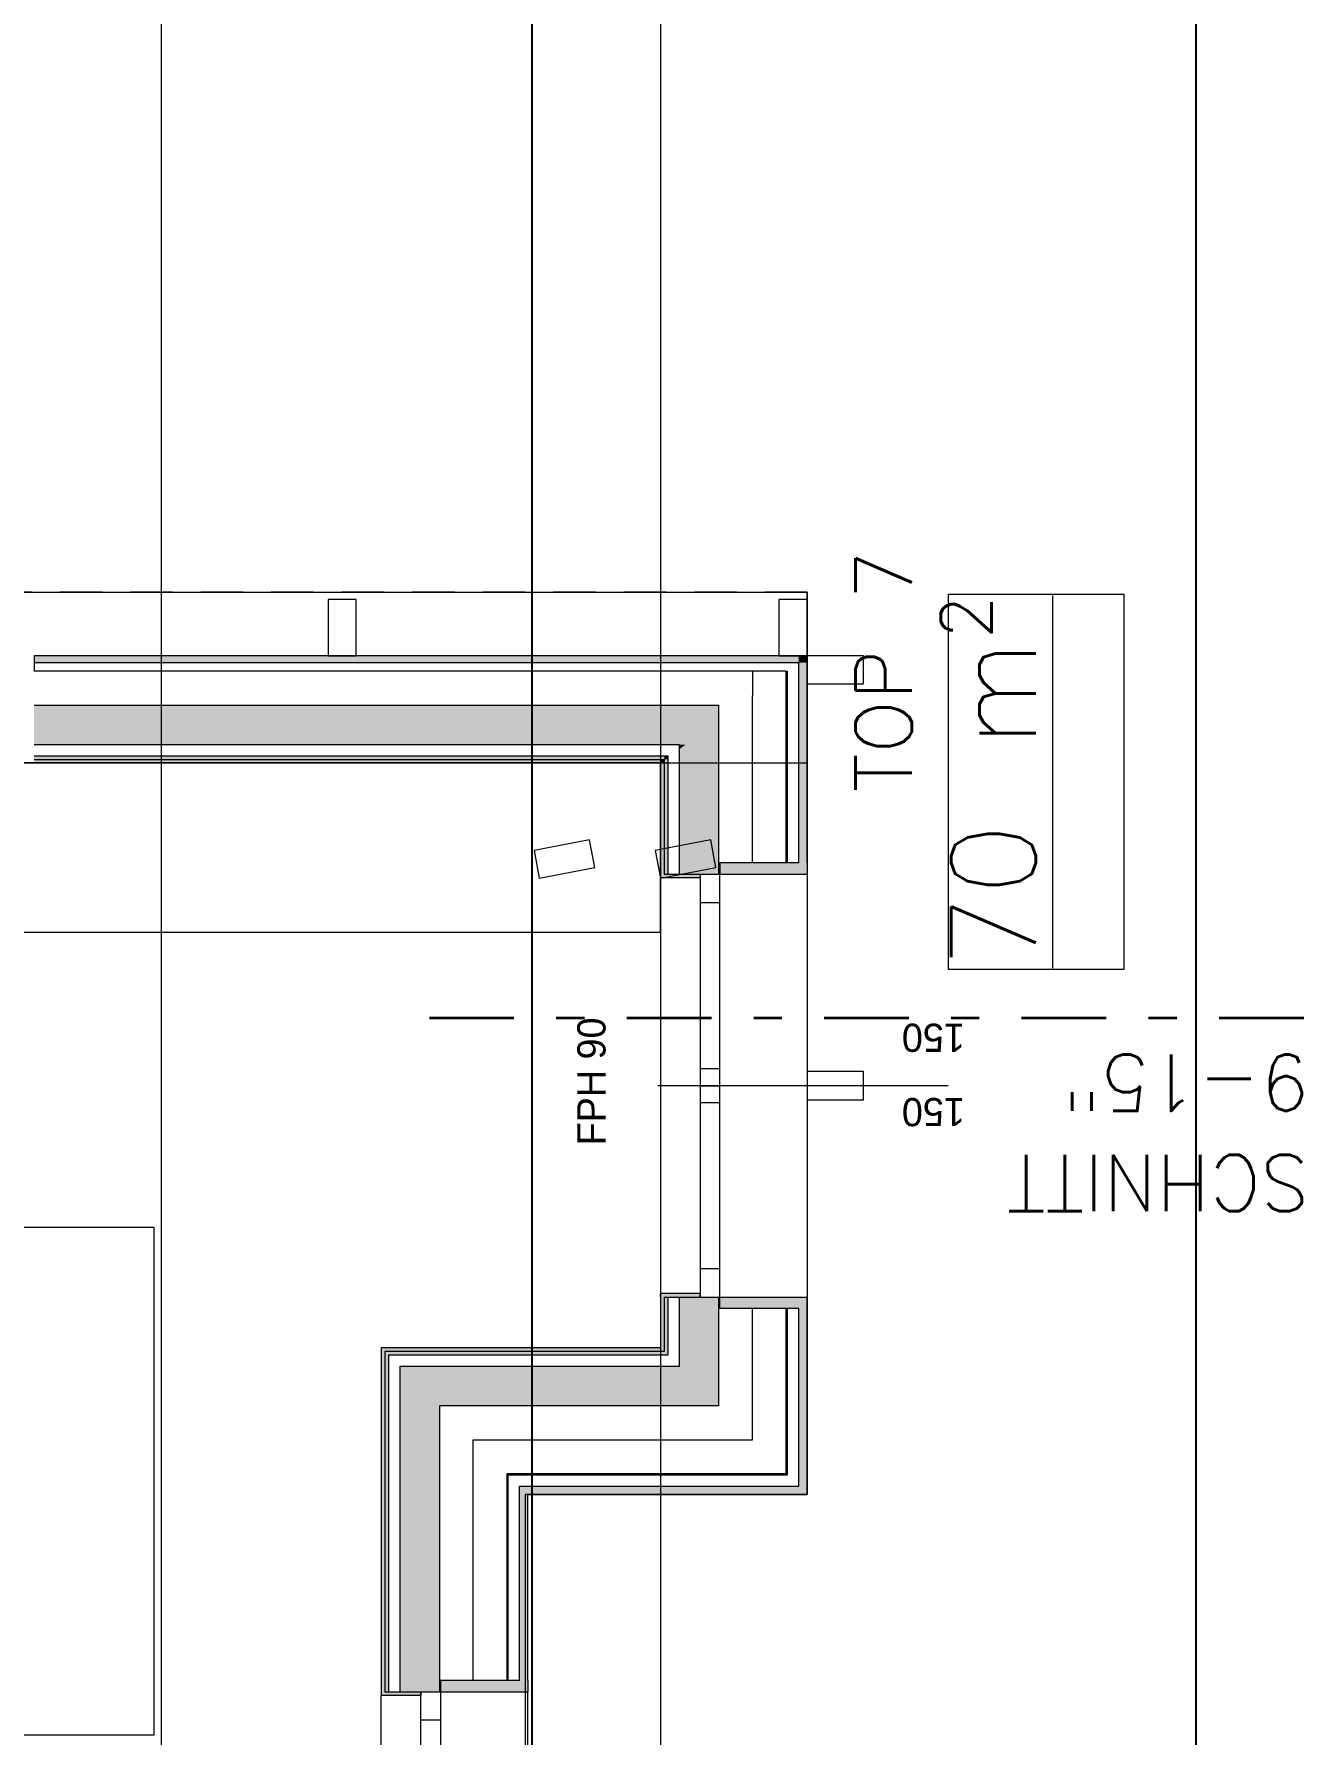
# Model space of a CAD drawing. Header units: metres. Extents: x -223175 to -223082, y -66 to 73.
# Drawn here: x -223155.85 to -223151.33, y 41.27 to 47.3 of the extents above; entities that cross this region are included whole.
import ezdxf
from ezdxf.enums import TextEntityAlignment as Align

# ---------------------------------------------------------------- set-up
doc = ezdxf.new("R2010")
doc.units = ezdxf.units.M
doc.header["$MEASUREMENT"] = 0
doc.set_wipeout_variables(frame=1)
for name, pattern in [('Schnittlinie', [0.6, 0.3, -0.15, 0, -0.15]), ('Strichlinie', [0.564444, 0.282222, -0.282222]), ('Strichlinie mittel', [0.3, 0.2, -0.1]), ('Untersicht', [0.2, 0.15, -0.05])]:
    doc.linetypes.add(name, pattern=pattern)
doc.layers.add('0_Stift_Nr__1', color=1, linetype='Continuous', lineweight=0)
for name, color, linetype in [('cs-aussenanlagen.cs', 7, 'Continuous'), ('cs-bestand wand.cs', 7, 'Continuous'), ('cs-einrichtung allg.cs', 7, 'Continuous'), ('cs-layout.cs', 7, 'Continuous'), ('cs-schraffur allg.cs', 7, 'Continuous'), ('cs-text.cs', 7, 'Continuous'), ('cs-top m2.cs', 7, 'Continuous'), ('cs-top nr.cs', 7, 'Continuous'), ('cs-wand ntr.cs', 7, 'Continuous'), ('cs-wand tr.cs', 7, 'Continuous')]:
    doc.layers.add(name, color=color, linetype=linetype)

# ---------------------------------------------------------------- blocks, each defined once
blk = doc.blocks.new('Morph_3', base_point=(-14400.3684, 223131.1158))
at = {"layer": 'cs-bestand wand.cs', "color": 250, "linetype": 'Continuous', "lineweight": 20}
for p, q in [((-14425.1365, 223167.5971), (-14425.1365, 223153.1071)), ((-14424.5313, 223167.5971), (-14424.5313, 223153.1071)), ((-14424.5313, 223153.1071), (-14425.1365, 223153.1071))]:
    blk.add_line(p, q, dxfattribs=at)
at = {"layer": 'cs-bestand wand.cs', "color": 253, "linetype": 'Untersicht', "lineweight": 20, "true_color": 0xaaaaaa, "flags": 128}
for points in [[(-14425.1365, 223167.5971), (-14425.1365, 223153.1071)], [(-14424.5313, 223153.1071), (-14424.5313, 223167.5971)], [(-14425.1365, 223153.1071), (-14424.5313, 223153.1071)]]:
    blk.add_lwpolyline(points, dxfattribs=at)
blk = doc.blocks.new('*X1148', base_point=(-14400.3684, 223131.1158))
at = {"layer": 'cs-wand tr.cs', "linetype": 'Continuous', "lineweight": 20, "true_color": 0x986500}
for points in [[(-14428.3684, 223154.1671), (-14428.3284, 223154.1671), (-14428.3284, 223154.1711), (-14428.3684, 223154.1711)], [(-14428.2884, 223154.1671), (-14428.2484, 223154.1671), (-14428.2484, 223154.1711), (-14428.2884, 223154.1711)], [(-14428.2084, 223154.1671), (-14428.1684, 223154.1671), (-14428.1684, 223154.1711), (-14428.2084, 223154.1711)], [(-14428.1284, 223154.1671), (-14428.0884, 223154.1671), (-14428.0884, 223154.1711), (-14428.1284, 223154.1711)], [(-14428.0484, 223154.1671), (-14428.0084, 223154.1671), (-14428.0084, 223154.1711), (-14428.0484, 223154.1711)], [(-14427.9684, 223154.1671), (-14427.9284, 223154.1671), (-14427.9284, 223154.1711), (-14427.9684, 223154.1711)], [(-14427.8884, 223154.1671), (-14427.8484, 223154.1671), (-14427.8484, 223154.1711), (-14427.8884, 223154.1711)], [(-14427.8084, 223154.1671), (-14427.7684, 223154.1671), (-14427.7684, 223154.1711), (-14427.8084, 223154.1711)], [(-14427.7284, 223154.1671), (-14427.6884, 223154.1671), (-14427.6884, 223154.1711), (-14427.7284, 223154.1711)]]:
    blk.add_hatch(color=44, dxfattribs=at).paths.add_polyline_path(points)
blk = doc.blocks.new('2-Flügelfenster 21_2')
at = {"layer": 'cs-wand tr.cs', "color": 7, "linetype": 'Continuous', "lineweight": 0}
for p, q in [((-0.75, 0.14), (-0.737, 0.14)), ((-0.737, 0.14), (0.737, 0.14)), ((-0.737, 0), (-0.737, 0.14)), ((0.75, 0.14), (0.737, 0.14)), ((0.737, 0), (0.737, 0.14)), ((-0.75, 0), (-0.75, -0.066)), ((-0.75, 0), (-0.75, -0.066)), ((-0.65, 0), (-0.06, 0)), ((-0.06, -0.07), (-0.06, 0)), ((-0.06, 0), (0, 0)), ((0, 0), (0, -0.07)), ((0, -0.07), (0, 0)), ((0, 0), (0.06, 0)), ((0.06, 0), (0.65, 0)), ((0.06, 0), (0.06, -0.07)), ((0.75, 0), (0.75, -0.066)), ((0.75, 0), (0.75, -0.066)), ((-0.75, -0.066), (-0.75, -0.07)), ((-0.75, -0.066), (-0.75, -0.07)), ((-0.75, -0.07), (-0.75, -0.186)), ((-0.06, -0.07), (-0.65, -0.07)), ((0, -0.07), (-0.06, -0.07)), ((0.06, -0.07), (0, -0.07)), ((0.65, -0.07), (0.06, -0.07)), ((0.75, -0.066), (0.75, -0.07)), ((0.75, -0.066), (0.75, -0.07)), ((0.75, -0.07), (0.75, -0.186)), ((-0.75, -0.186), (-0.75, -0.306)), ((0.75, -0.186), (0.75, -0.306)), ((-0.75, -0.306), (-0.75, -0.31)), ((-0.75, -0.31), (-0.75, -0.35)), ((-0.75, -0.35), (-0.75, -0.38)), ((0.75, -0.306), (0.75, -0.31)), ((0.75, -0.31), (0.75, -0.35)), ((0.75, -0.35), (0.75, -0.38)), ((-0.75, -0.38), (0.75, -0.38))]:
    blk.add_line(p, q, dxfattribs=at)
at = {"layer": 'cs-wand tr.cs', "color": 7, "linetype": 'Strichlinie mittel', "lineweight": 0}
for p, q in [((-0.75, 0), (-0.65, 0)), ((-0.65, 0), (-0.65, -0.07)), ((0.65, -0.07), (0.65, 0)), ((0.65, 0), (0.75, 0)), ((-0.65, -0.07), (-0.75, -0.07)), ((0.75, -0.07), (0.65, -0.07))]:
    blk.add_line(p, q, dxfattribs=at)
blk = doc.blocks.new('Wand_221', base_point=(-14433.6013, 223154.6171))
at = {"layer": 'cs-wand tr.cs', "linetype": 'Continuous', "lineweight": 0, "true_color": 0xe3e3e3}
for points in [[(-14428.4443, 223154.6171), (-14428.4443, 223154.4771), (-14428.4313, 223154.4771), (-14428.4313, 223154.6041), (-14428.4313, 223154.6171)], [(-14428.4313, 223154.6171), (-14428.4313, 223154.6041), (-14427.2243, 223154.6041), (-14427.2113, 223154.6171)], [(-14427.2243, 223154.6041), (-14428.4313, 223154.6041), (-14428.4313, 223154.5911), (-14427.2373, 223154.5911)]]:
    blk.add_hatch(color=254, dxfattribs=at).paths.add_polyline_path(points)
at = {"layer": 'cs-wand tr.cs', "linetype": 'Continuous', "lineweight": 0, "true_color": 0xdbd4bc}
for points in [[(-14427.2773, 223154.5511), (-14428.4313, 223154.5511), (-14428.4313, 223154.4771), (-14428.4313, 223154.4111), (-14427.4173, 223154.4111)], [(-14428.3913, 223154.0971), (-14428.3913, 223154.4071), (-14428.4313, 223154.4071), (-14428.4313, 223154.0971)], [(-14427.7013, 223154.1271), (-14428.3913, 223154.1271), (-14428.3913, 223154.0971), (-14427.7313, 223154.0971)]]:
    blk.add_hatch(color=254, dxfattribs=at).paths.add_polyline_path(points)
at = {"layer": 'cs-wand tr.cs', "color": 7, "linetype": 'Continuous', "lineweight": 0}
for p, q in [((-14428.4443, 223154.4771), (-14428.4443, 223154.6171)), ((-14428.4313, 223154.6171), (-14428.4443, 223154.6171)), ((-14427.2243, 223154.6041), (-14428.4313, 223154.6041)), ((-14428.4313, 223154.6041), (-14428.4313, 223154.4771)), ((-14427.2373, 223154.5911), (-14428.4313, 223154.5911)), ((-14428.4313, 223154.4771), (-14428.4443, 223154.4771)), ((-14428.4313, 223154.4111), (-14428.4313, 223154.4071)), ((-14428.4313, 223154.4071), (-14428.4313, 223154.2911)), ((-14428.4313, 223154.2911), (-14428.4313, 223154.1711)), ((-14428.3913, 223154.2911), (-14427.5373, 223154.2911)), ((-14428.4313, 223154.1671), (-14428.4313, 223154.1271)), ((-14428.3913, 223154.1711), (-14427.6573, 223154.1711))]:
    blk.add_line(p, q, dxfattribs=at)
at = {"layer": 'cs-wand tr.cs', "color": 7, "linetype": 'Continuous', "lineweight": 13}
for p, q in [((-14427.2773, 223154.5511), (-14428.4313, 223154.5511)), ((-14428.4313, 223154.4771), (-14428.4313, 223154.4111)), ((-14427.4173, 223154.4111), (-14428.4313, 223154.4111)), ((-14428.3913, 223154.4071), (-14428.4313, 223154.4071)), ((-14428.4313, 223154.4071), (-14428.4313, 223154.0971)), ((-14428.3913, 223154.1271), (-14428.3913, 223154.4071)), ((-14428.4313, 223154.1711), (-14428.4313, 223154.1671)), ((-14428.3913, 223154.1671), (-14427.6613, 223154.1671)), ((-14428.4313, 223154.1271), (-14428.4313, 223154.0971)), ((-14428.3913, 223154.1271), (-14427.7013, 223154.1271)), ((-14428.3913, 223154.0971), (-14428.4313, 223154.0971))]:
    blk.add_line(p, q, dxfattribs=at)
at = {"layer": 'cs-wand tr.cs', "color": 7, "linetype": 'Continuous', "lineweight": 0, "flags": 128}
blk.add_lwpolyline([(-14427.2113, 223154.6171), (-14428.4313, 223154.6171)], dxfattribs=at)
at = {"layer": 'cs-wand tr.cs', "color": 7, "linetype": 'Continuous', "lineweight": 13, "flags": 128}
blk.add_lwpolyline([(-14428.3913, 223154.0971), (-14427.7313, 223154.0971)], dxfattribs=at)
at = {"layer": 'cs-wand tr.cs', "color": 7, "linetype": 'Strichlinie mittel', "lineweight": 0}
blk.add_blockref('2-Flügelfenster 21_2', (-14429.1813, 223154.4771), dxfattribs=at)
at = {"layer": 'cs-wand tr.cs', "color": 131, "lineweight": 20, "true_color": 0x9efaff}
blk.add_blockref('*X1148', (-14400.3684, 223131.1158), dxfattribs=at)
blk = doc.blocks.new('*X1150', base_point=(-14400.3684, 223131.1158))
at = {"layer": 'cs-wand tr.cs', "linetype": 'Continuous', "lineweight": 20, "true_color": 0x986500}
for points in [[(-14427.6613, 223154.1158), (-14427.6573, 223154.1158), (-14427.6573, 223154.1558), (-14427.6613, 223154.1558)], [(-14427.6613, 223154.0358), (-14427.6573, 223154.0358), (-14427.6573, 223154.0758), (-14427.6613, 223154.0758)], [(-14427.6613, 223153.9558), (-14427.6573, 223153.9558), (-14427.6573, 223153.9958), (-14427.6613, 223153.9958)], [(-14427.6613, 223153.8758), (-14427.6573, 223153.8758), (-14427.6573, 223153.9158), (-14427.6613, 223153.9158)], [(-14427.6613, 223153.7958), (-14427.6573, 223153.7958), (-14427.6573, 223153.8358), (-14427.6613, 223153.8358)], [(-14427.6613, 223153.7158), (-14427.6573, 223153.7158), (-14427.6573, 223153.7558), (-14427.6613, 223153.7558)], [(-14427.6613, 223153.6358), (-14427.6573, 223153.6358), (-14427.6573, 223153.6758), (-14427.6613, 223153.6758)], [(-14427.6613, 223153.5558), (-14427.6573, 223153.5558), (-14427.6573, 223153.5958), (-14427.6613, 223153.5958)], [(-14427.6613, 223153.4758), (-14427.6573, 223153.4758), (-14427.6573, 223153.5158), (-14427.6613, 223153.5158)], [(-14427.6613, 223153.3958), (-14427.6573, 223153.3958), (-14427.6573, 223153.4358), (-14427.6613, 223153.4358)], [(-14427.6613, 223153.3158), (-14427.6573, 223153.3158), (-14427.6573, 223153.3558), (-14427.6613, 223153.3558)], [(-14427.6613, 223153.2358), (-14427.6573, 223153.2358), (-14427.6573, 223153.2758), (-14427.6613, 223153.2758)], [(-14427.6613, 223153.177), (-14427.6573, 223153.181), (-14427.6573, 223153.1958), (-14427.6613, 223153.1958)]]:
    blk.add_hatch(color=44, dxfattribs=at).paths.add_polyline_path(points)
blk = doc.blocks.new('Wand_222', base_point=(-14427.2113, 223154.6171))
at = {"layer": 'cs-wand tr.cs', "linetype": 'Continuous', "lineweight": 0, "true_color": 0xe3e3e3}
for points in [[(-14427.2243, 223153.614), (-14427.2243, 223154.6041), (-14427.2373, 223154.5911), (-14427.2373, 223153.601)], [(-14427.2113, 223153.627), (-14427.2113, 223154.6171), (-14427.2243, 223154.6041), (-14427.2243, 223153.614)]]:
    blk.add_hatch(color=254, dxfattribs=at).paths.add_polyline_path(points)
at = {"layer": 'cs-wand tr.cs', "linetype": 'Continuous', "lineweight": 0, "true_color": 0xdbd4bc}
for points in [[(-14427.2773, 223153.561), (-14427.2773, 223154.5511), (-14427.4173, 223154.4111), (-14427.4173, 223153.421)], [(-14427.7313, 223154.0971), (-14427.7313, 223153.107), (-14427.7013, 223153.137), (-14427.7013, 223154.1271)]]:
    blk.add_hatch(color=254, dxfattribs=at).paths.add_polyline_path(points)
at = {"layer": 'cs-wand tr.cs', "color": 7, "linetype": 'Continuous', "lineweight": 0}
for p, q in [((-14427.2373, 223153.601), (-14427.2373, 223154.5911)), ((-14427.2243, 223153.614), (-14427.2243, 223154.6041)), ((-14427.5373, 223154.2911), (-14427.5373, 223153.301)), ((-14427.6573, 223154.1711), (-14427.6573, 223153.181))]:
    blk.add_line(p, q, dxfattribs=at)
at = {"layer": 'cs-wand tr.cs', "color": 7, "linetype": 'Continuous', "lineweight": 13}
for p, q in [((-14427.2773, 223153.561), (-14427.2773, 223154.5511)), ((-14427.4173, 223153.421), (-14427.4173, 223154.4111)), ((-14427.6613, 223154.1671), (-14427.6613, 223153.177)), ((-14427.7013, 223154.1271), (-14427.7013, 223153.137))]:
    blk.add_line(p, q, dxfattribs=at)
at = {"layer": 'cs-wand tr.cs', "color": 7, "linetype": 'Continuous', "lineweight": 0, "flags": 128}
blk.add_lwpolyline([(-14427.2113, 223153.627), (-14427.2113, 223154.6171)], dxfattribs=at)
at = {"layer": 'cs-wand tr.cs', "color": 7, "linetype": 'Continuous', "lineweight": 13, "flags": 128}
blk.add_lwpolyline([(-14427.7313, 223154.0971), (-14427.7313, 223153.107)], dxfattribs=at)
at = {"layer": 'cs-wand tr.cs', "color": 131, "lineweight": 20, "true_color": 0x9efaff}
blk.add_blockref('*X1150', (-14400.3684, 223131.1158), dxfattribs=at)
blk = doc.blocks.new('*X1152', base_point=(-14400.3684, 223131.1158))
at = {"layer": 'cs-wand tr.cs', "linetype": 'Continuous', "lineweight": 20, "true_color": 0x986500}
for points in [[(-14427.6484, 223153.177), (-14427.6084, 223153.177), (-14427.6084, 223153.181), (-14427.6484, 223153.181)], [(-14427.5684, 223153.177), (-14427.5284, 223153.177), (-14427.5284, 223153.181), (-14427.5684, 223153.181)], [(-14427.4884, 223153.177), (-14427.4484, 223153.177), (-14427.4484, 223153.181), (-14427.4884, 223153.181)], [(-14427.4084, 223153.177), (-14427.3684, 223153.177), (-14427.3684, 223153.181), (-14427.4084, 223153.181)], [(-14427.3284, 223153.177), (-14427.2884, 223153.177), (-14427.2884, 223153.181), (-14427.3284, 223153.181)], [(-14427.2484, 223153.177), (-14427.2084, 223153.177), (-14427.2084, 223153.181), (-14427.2484, 223153.181)], [(-14427.1684, 223153.177), (-14427.1284, 223153.177), (-14427.1284, 223153.181), (-14427.1684, 223153.181)], [(-14427.0884, 223153.181), (-14427.0884, 223153.177), (-14427.0713, 223153.177), (-14427.0713, 223153.181)]]:
    blk.add_hatch(color=44, dxfattribs=at).paths.add_polyline_path(points)
blk = doc.blocks.new('*X1153', base_point=(-14400.3684, 223131.1158))
at = {"layer": 'cs-wand tr.cs', "linetype": 'Continuous', "lineweight": 20, "true_color": 0x986500}
for points in [[(-14425.4884, 223153.177), (-14425.4484, 223153.177), (-14425.4484, 223153.181), (-14425.4884, 223153.181)], [(-14425.4084, 223153.177), (-14425.3684, 223153.177), (-14425.3684, 223153.181), (-14425.4084, 223153.181)], [(-14425.3284, 223153.177), (-14425.2884, 223153.177), (-14425.2884, 223153.181), (-14425.3284, 223153.181)], [(-14425.2484, 223153.177), (-14425.2084, 223153.177), (-14425.2084, 223153.181), (-14425.2484, 223153.181)], [(-14425.1684, 223153.177), (-14425.1284, 223153.177), (-14425.1284, 223153.181), (-14425.1684, 223153.181)], [(-14425.0884, 223153.177), (-14425.0484, 223153.177), (-14425.0484, 223153.181), (-14425.0884, 223153.181)], [(-14425.0084, 223153.177), (-14424.9684, 223153.177), (-14424.9684, 223153.181), (-14425.0084, 223153.181)], [(-14424.9284, 223153.177), (-14424.8884, 223153.177), (-14424.8884, 223153.181), (-14424.9284, 223153.181)], [(-14424.8113, 223153.181), (-14424.8484, 223153.181), (-14424.8484, 223153.177), (-14424.8113, 223153.177)]]:
    blk.add_hatch(color=44, dxfattribs=at).paths.add_polyline_path(points)
blk = doc.blocks.new('F Marker 21_16')
at = {"layer": 'cs-wand tr.cs', "color": 7, "linetype": 'Continuous', "lineweight": 13}
blk.add_line((0, -1.02), (0, 0.01), dxfattribs=at)
at = {"layer": 'cs-wand tr.cs', "color": 7, "lineweight": 13}
for tag, rotation, p in [('AC_MarkerText_4', 360, (-0.2116, 0.1651)), ('AC_WIDO_ID_0', 90, (-0.0136, -1.0788)), ('AC_WIDO_ID_1', 90, (0.25, -1.0788))]:
    blk.add_attdef(tag, text='', height=0.1, rotation=rotation, dxfattribs=at).set_placement(p, align=Align.BOTTOM_LEFT)
blk = doc.blocks.new('Wand_223', base_point=(-14427.2113, 223153.627))
at = {"layer": 'cs-wand tr.cs', "linetype": 'Continuous', "lineweight": 0, "true_color": 0xe3e3e3}
for points in [[(-14427.2113, 223153.627), (-14427.2243, 223153.614), (-14427.0313, 223153.614), (-14427.0313, 223153.627)], [(-14427.0183, 223153.627), (-14427.0313, 223153.627), (-14427.0313, 223153.614), (-14427.0313, 223153.487), (-14427.0183, 223153.487)], [(-14425.5313, 223153.627), (-14425.5443, 223153.627), (-14425.5443, 223153.487), (-14425.5313, 223153.487), (-14425.5313, 223153.614)], [(-14425.5313, 223153.614), (-14425.1365, 223153.614), (-14425.1365, 223153.627), (-14425.5313, 223153.627)], [(-14425.1365, 223153.614), (-14425.127, 223153.614), (-14425.1365, 223153.627)], [(-14427.2243, 223153.614), (-14427.2373, 223153.601), (-14427.0313, 223153.601), (-14427.0313, 223153.614)], [(-14425.127, 223153.614), (-14425.5313, 223153.614), (-14425.5313, 223153.601), (-14425.124, 223153.601), (-14425.124, 223153.6099)], [(-14425.124, 223153.601), (-14425.1174, 223153.601), (-14425.124, 223153.6099)]]:
    blk.add_hatch(color=254, dxfattribs=at).paths.add_polyline_path(points)
at = {"layer": 'cs-wand tr.cs', "linetype": 'Continuous', "lineweight": 0, "true_color": 0xdbd4bc}
for points in [[(-14427.4173, 223153.421), (-14427.0313, 223153.421), (-14427.0313, 223153.487), (-14427.0313, 223153.561), (-14427.2773, 223153.561)], [(-14425.5313, 223153.421), (-14425.0715, 223153.421), (-14425.0715, 223153.5381), (-14425.0882, 223153.561), (-14425.5313, 223153.561), (-14425.5313, 223153.487)], [(-14425.0715, 223153.421), (-14424.9858, 223153.421), (-14425.0715, 223153.5381)], [(-14427.0713, 223153.107), (-14427.0313, 223153.107), (-14427.0313, 223153.417), (-14427.0713, 223153.417)], [(-14425.4913, 223153.107), (-14425.4913, 223153.417), (-14425.5313, 223153.417), (-14425.5313, 223153.107)], [(-14424.7813, 223153.137), (-14424.7782, 223153.137), (-14424.7813, 223153.1412)], [(-14427.7013, 223153.137), (-14427.7313, 223153.107), (-14427.0713, 223153.107), (-14427.0713, 223153.137)], [(-14424.7813, 223153.137), (-14425.4913, 223153.137), (-14425.4913, 223153.107), (-14424.7813, 223153.107)], [(-14424.7782, 223153.137), (-14424.7813, 223153.137), (-14424.7813, 223153.107), (-14424.7563, 223153.107)]]:
    blk.add_hatch(color=254, dxfattribs=at).paths.add_polyline_path(points)
at = {"layer": 'cs-wand tr.cs', "color": 7, "linetype": 'Continuous', "lineweight": 0}
for p, q in [((-14427.0313, 223153.627), (-14427.0183, 223153.627)), ((-14427.0183, 223153.487), (-14427.0183, 223153.627)), ((-14425.5443, 223153.487), (-14425.5443, 223153.627)), ((-14425.5313, 223153.627), (-14425.5443, 223153.627)), ((-14427.0313, 223153.601), (-14427.2373, 223153.601)), ((-14427.0313, 223153.614), (-14427.2243, 223153.614)), ((-14427.0313, 223153.614), (-14427.0313, 223153.487)), ((-14425.127, 223153.614), (-14425.5313, 223153.614)), ((-14425.5313, 223153.614), (-14425.5313, 223153.487)), ((-14425.1174, 223153.601), (-14425.5313, 223153.601)), ((-14427.0313, 223153.487), (-14427.0183, 223153.487)), ((-14425.5313, 223153.487), (-14425.5443, 223153.487)), ((-14427.0313, 223153.421), (-14427.0313, 223153.417)), ((-14427.0313, 223153.417), (-14427.0313, 223153.301)), ((-14425.5313, 223153.421), (-14425.5313, 223153.417)), ((-14425.5313, 223153.417), (-14425.5313, 223153.301)), ((-14427.5373, 223153.301), (-14427.0713, 223153.301)), ((-14427.0313, 223153.301), (-14427.0313, 223153.181)), ((-14425.5313, 223153.301), (-14425.5313, 223153.181)), ((-14425.4913, 223153.301), (-14424.9315, 223153.301)), ((-14424.9315, 223153.301), (-14424.8981, 223153.301)), ((-14427.6573, 223153.181), (-14427.0713, 223153.181)), ((-14427.0313, 223153.177), (-14427.0313, 223153.137)), ((-14425.5313, 223153.177), (-14425.5313, 223153.137)), ((-14425.4913, 223153.181), (-14424.8113, 223153.181))]:
    blk.add_line(p, q, dxfattribs=at)
at = {"layer": 'cs-wand tr.cs', "color": 7, "linetype": 'Continuous', "lineweight": 13}
for p, q in [((-14427.0313, 223153.561), (-14427.2773, 223153.561)), ((-14425.0882, 223153.561), (-14425.5313, 223153.561)), ((-14427.0313, 223153.487), (-14427.0313, 223153.421)), ((-14425.5313, 223153.487), (-14425.5313, 223153.421)), ((-14427.0313, 223153.421), (-14427.4173, 223153.421)), ((-14427.0713, 223153.417), (-14427.0313, 223153.417)), ((-14427.0713, 223153.137), (-14427.0713, 223153.417)), ((-14427.0313, 223153.417), (-14427.0313, 223153.107)), ((-14424.9858, 223153.421), (-14425.5313, 223153.421)), ((-14425.4913, 223153.417), (-14425.5313, 223153.417)), ((-14425.5313, 223153.417), (-14425.5313, 223153.107)), ((-14425.4913, 223153.137), (-14425.4913, 223153.417)), ((-14427.6613, 223153.177), (-14427.0713, 223153.177)), ((-14427.0313, 223153.181), (-14427.0313, 223153.177)), ((-14425.5313, 223153.181), (-14425.5313, 223153.177)), ((-14425.4913, 223153.177), (-14424.8113, 223153.177)), ((-14424.8113, 223153.1822), (-14424.8113, 223153.181)), ((-14424.8113, 223153.181), (-14424.8113, 223153.177)), ((-14424.7813, 223153.1412), (-14424.7813, 223153.137)), ((-14427.7013, 223153.137), (-14427.0713, 223153.137)), ((-14427.0713, 223153.107), (-14427.0313, 223153.107)), ((-14427.0313, 223153.137), (-14427.0313, 223153.107)), ((-14425.5313, 223153.137), (-14425.5313, 223153.107)), ((-14425.4913, 223153.107), (-14425.5313, 223153.107)), ((-14425.4913, 223153.137), (-14424.8113, 223153.137)), ((-14424.8113, 223153.137), (-14424.7813, 223153.137))]:
    blk.add_line(p, q, dxfattribs=at)
at = {"layer": 'cs-wand tr.cs', "color": 7, "linetype": 'Continuous', "lineweight": 0, "flags": 128}
for points in [[(-14427.0313, 223153.627), (-14427.2113, 223153.627)], [(-14425.1365, 223153.627), (-14425.5313, 223153.627)]]:
    blk.add_lwpolyline(points, dxfattribs=at)
at = {"layer": 'cs-wand tr.cs', "color": 7, "linetype": 'Continuous', "lineweight": 13, "flags": 128}
for points in [[(-14427.7313, 223153.107), (-14427.0713, 223153.107)], [(-14425.4913, 223153.107), (-14424.7563, 223153.107)]]:
    blk.add_lwpolyline(points, dxfattribs=at)
at = {"layer": 'cs-wand tr.cs', "color": 7, "linetype": 'Continuous', "lineweight": 13}
ref = blk.add_blockref('F Marker 21_16', (-14426.2813, 223153.627), dxfattribs=at)
ref.add_attrib('AC_MarkerText_4', 'FPH 90', dxfattribs={"color": 7, "lineweight": 13, "height": 0.1, "rotation": 360}).set_placement((-14426.4928, 223153.7921), align=Align.BOTTOM_LEFT)
ref.add_attrib('DUMMY_272', '150', dxfattribs={"color": 7, "lineweight": 13, "height": 0.1, "rotation": 90}).set_placement((-14426.2949, 223152.5482), align=Align.BOTTOM_LEFT)
ref.add_attrib('DUMMY_272_1', '150', dxfattribs={"color": 7, "lineweight": 13, "height": 0.1, "rotation": 90}).set_placement((-14426.0313, 223152.5482), align=Align.BOTTOM_LEFT)
at = {"layer": 'cs-wand tr.cs', "color": 7, "linetype": 'Strichlinie mittel', "lineweight": 0, "xscale": -1}
blk.add_blockref('2-Flügelfenster 21_2', (-14426.2813, 223153.487), dxfattribs=at)
at = {"layer": 'cs-wand tr.cs', "color": 131, "lineweight": 20, "true_color": 0x9efaff}
for name in ['*X1152', '*X1153']:
    blk.add_blockref(name, (-14400.3684, 223131.1158), dxfattribs=at)
blk = doc.blocks.new('*X1176', base_point=(-14400.3684, 223131.1158))
at = {"layer": 'cs-wand tr.cs', "linetype": 'Continuous', "lineweight": 20, "true_color": 0x986500}
for points in [[(-14424.8113, 223155.8483), (-14424.8115, 223155.8483), (-14424.8115, 223155.8358), (-14424.8113, 223155.8358)], [(-14424.8115, 223155.7558), (-14424.8113, 223155.7558), (-14424.8113, 223155.7958), (-14424.8115, 223155.7958)], [(-14424.8115, 223155.6758), (-14424.8113, 223155.6758), (-14424.8113, 223155.7158), (-14424.8115, 223155.7158)], [(-14424.8115, 223155.5958), (-14424.8113, 223155.5958), (-14424.8113, 223155.6358), (-14424.8115, 223155.6358)], [(-14424.8115, 223155.5158), (-14424.8113, 223155.5158), (-14424.8113, 223155.5558), (-14424.8115, 223155.5558)], [(-14424.8115, 223155.4358), (-14424.8113, 223155.4358), (-14424.8113, 223155.4758), (-14424.8115, 223155.4758)], [(-14424.8115, 223155.3558), (-14424.8113, 223155.3558), (-14424.8113, 223155.3958), (-14424.8115, 223155.3958)], [(-14424.8115, 223155.2758), (-14424.8113, 223155.2758), (-14424.8113, 223155.3158), (-14424.8115, 223155.3158)], [(-14424.8115, 223155.1958), (-14424.8113, 223155.1958), (-14424.8113, 223155.2358), (-14424.8115, 223155.2358)], [(-14424.8115, 223155.1158), (-14424.8113, 223155.1158), (-14424.8113, 223155.1558), (-14424.8115, 223155.1558)], [(-14424.8115, 223155.0358), (-14424.8113, 223155.0358), (-14424.8113, 223155.0758), (-14424.8115, 223155.0758)], [(-14424.8115, 223154.9558), (-14424.8113, 223154.9558), (-14424.8113, 223154.9958), (-14424.8115, 223154.9958)], [(-14424.8115, 223154.8758), (-14424.8113, 223154.8758), (-14424.8113, 223154.9158), (-14424.8115, 223154.9158)], [(-14424.8115, 223154.7958), (-14424.8113, 223154.7958), (-14424.8113, 223154.8358), (-14424.8115, 223154.8358)], [(-14424.8115, 223154.7158), (-14424.8113, 223154.7158), (-14424.8113, 223154.7558), (-14424.8115, 223154.7558)], [(-14424.8115, 223154.6358), (-14424.8113, 223154.6358), (-14424.8113, 223154.6758), (-14424.8115, 223154.6758)], [(-14424.8115, 223154.5558), (-14424.8113, 223154.5558), (-14424.8113, 223154.5958), (-14424.8115, 223154.5958)], [(-14424.8115, 223154.4758), (-14424.8113, 223154.4758), (-14424.8113, 223154.5158), (-14424.8115, 223154.5158)], [(-14424.8115, 223154.3958), (-14424.8113, 223154.3958), (-14424.8113, 223154.4358), (-14424.8115, 223154.4358)], [(-14424.8115, 223154.3158), (-14424.8113, 223154.3158), (-14424.8113, 223154.3558), (-14424.8115, 223154.3558)], [(-14424.8115, 223154.2358), (-14424.8113, 223154.2358), (-14424.8113, 223154.2758), (-14424.8115, 223154.2758)], [(-14424.8115, 223154.1558), (-14424.8113, 223154.1558), (-14424.8113, 223154.1958), (-14424.8115, 223154.1958)], [(-14424.8115, 223154.0758), (-14424.8113, 223154.0758), (-14424.8113, 223154.1158), (-14424.8115, 223154.1158)], [(-14424.8115, 223153.9958), (-14424.8113, 223153.9958), (-14424.8113, 223154.0358), (-14424.8115, 223154.0358)], [(-14424.8115, 223153.9158), (-14424.8113, 223153.9158), (-14424.8113, 223153.9558), (-14424.8115, 223153.9558)], [(-14424.8115, 223153.8358), (-14424.8113, 223153.8358), (-14424.8113, 223153.8758), (-14424.8115, 223153.8758)], [(-14424.8115, 223153.7558), (-14424.8113, 223153.7558), (-14424.8113, 223153.7958), (-14424.8115, 223153.7958)], [(-14424.8115, 223153.6758), (-14424.8113, 223153.6758), (-14424.8113, 223153.7158), (-14424.8115, 223153.7158)], [(-14424.8115, 223153.5958), (-14424.8113, 223153.5958), (-14424.8113, 223153.6358), (-14424.8115, 223153.6358)], [(-14424.8115, 223153.5158), (-14424.8113, 223153.5158), (-14424.8113, 223153.5558), (-14424.8115, 223153.5558)], [(-14424.8115, 223153.4358), (-14424.8113, 223153.4358), (-14424.8113, 223153.4758), (-14424.8115, 223153.4758)], [(-14424.8115, 223153.3558), (-14424.8113, 223153.3558), (-14424.8113, 223153.3958), (-14424.8115, 223153.3958)], [(-14424.8115, 223153.3158), (-14424.8115, 223153.301), (-14424.8113, 223153.301), (-14424.8113, 223153.3158)]]:
    blk.add_hatch(color=44, dxfattribs=at).paths.add_polyline_path(points)
blk = doc.blocks.new('Wand_231', base_point=(-14425.1365, 223155.8483))
at = {"layer": 'cs-wand tr.cs', "linetype": 'Continuous', "lineweight": 0, "true_color": 0xe3e3e3}
for points in [[(-14425.124, 223153.627), (-14425.124, 223155.8483), (-14425.1365, 223155.8483), (-14425.1365, 223153.627)], [(-14425.1115, 223153.614), (-14425.1115, 223155.8483), (-14425.124, 223155.8483), (-14425.124, 223153.614)], [(-14425.124, 223153.627), (-14425.1365, 223153.627), (-14425.127, 223153.614), (-14425.124, 223153.614)], [(-14425.127, 223153.614), (-14425.124, 223153.6099), (-14425.124, 223153.614)], [(-14425.124, 223153.614), (-14425.124, 223153.6099), (-14425.1174, 223153.601), (-14425.1115, 223153.601), (-14425.1115, 223153.614)]]:
    blk.add_hatch(color=254, dxfattribs=at).paths.add_polyline_path(points)
at = {"layer": 'cs-wand tr.cs', "linetype": 'Continuous', "lineweight": 0, "true_color": 0xdbd4bc}
for points in [[(-14424.9315, 223153.561), (-14424.9315, 223155.8483), (-14425.0715, 223155.8483), (-14425.0715, 223153.561)], [(-14424.7563, 223153.137), (-14424.7563, 223155.8483), (-14424.7813, 223155.8483), (-14424.7813, 223153.1412), (-14424.7782, 223153.137)], [(-14425.0882, 223153.561), (-14425.0715, 223153.5381), (-14425.0715, 223153.561)], [(-14425.0715, 223153.561), (-14425.0715, 223153.5381), (-14424.9858, 223153.421), (-14424.9315, 223153.421), (-14424.9315, 223153.561)], [(-14424.7782, 223153.137), (-14424.7563, 223153.107), (-14424.7563, 223153.137)]]:
    blk.add_hatch(color=254, dxfattribs=at).paths.add_polyline_path(points)
at = {"layer": 'cs-wand tr.cs', "color": 7, "linetype": 'Continuous', "lineweight": 0}
for p, q in [((-14425.124, 223155.8483), (-14425.124, 223153.614)), ((-14425.1115, 223155.8483), (-14425.1115, 223153.601)), ((-14424.8115, 223153.421), (-14424.8115, 223155.8483)), ((-14425.124, 223153.614), (-14425.127, 223153.614)), ((-14425.1115, 223153.601), (-14425.1174, 223153.601)), ((-14424.8115, 223153.301), (-14424.8115, 223153.421)), ((-14424.8115, 223153.301), (-14424.8981, 223153.301)), ((-14424.8115, 223153.301), (-14424.8113, 223153.301))]:
    blk.add_line(p, q, dxfattribs=at)
at = {"layer": 'cs-wand tr.cs', "color": 7, "linetype": 'Continuous', "lineweight": 13}
for p, q in [((-14425.0715, 223155.8483), (-14425.0715, 223153.561)), ((-14424.9315, 223155.8483), (-14424.9315, 223153.421)), ((-14424.8113, 223153.301), (-14424.8113, 223155.8483)), ((-14424.7813, 223153.177), (-14424.7813, 223155.8483)), ((-14425.0715, 223153.561), (-14425.0882, 223153.561)), ((-14424.9315, 223153.421), (-14424.9858, 223153.421)), ((-14424.8113, 223153.1822), (-14424.8113, 223153.301)), ((-14424.7813, 223153.1412), (-14424.7813, 223153.177))]:
    blk.add_line(p, q, dxfattribs=at)
at = {"layer": 'cs-wand tr.cs', "color": 7, "linetype": 'Continuous', "lineweight": 0, "flags": 128}
for points in [[(-14425.1365, 223155.8483), (-14425.1365, 223153.627)], [(-14424.7813, 223155.8483), (-14424.8113, 223155.8483)]]:
    blk.add_lwpolyline(points, dxfattribs=at)
at = {"layer": 'cs-wand tr.cs', "color": 7, "linetype": 'Continuous', "lineweight": 13, "flags": 128}
for points in [[(-14424.8113, 223155.8483), (-14424.8115, 223155.8483)], [(-14424.7563, 223155.8483), (-14424.7813, 223155.8483)], [(-14424.7563, 223153.137), (-14424.7563, 223155.8483)], [(-14424.7563, 223153.107), (-14424.7563, 223153.137)]]:
    blk.add_lwpolyline(points, dxfattribs=at)
at = {"layer": 'cs-wand tr.cs', "color": 131, "lineweight": 20, "true_color": 0x9efaff}
blk.add_blockref('*X1176', (-14400.3684, 223131.1158), dxfattribs=at)
blk = doc.blocks.new('Wand_234', base_point=(-14424.7563, 223153.107))
at = {"layer": 'cs-aussenanlagen.cs', "color": 7, "linetype": 'Strichlinie', "lineweight": 13, "flags": 128}
for points in [[(-14424.5563, 223153.207), (-14424.7563, 223153.207)], [(-14424.7563, 223153.207), (-14424.7563, 223153.107)], [(-14424.5563, 223153.107), (-14424.5563, 223153.207)], [(-14424.7563, 223153.107), (-14424.5563, 223153.107)]]:
    blk.add_lwpolyline(points, dxfattribs=at)
blk = doc.blocks.new('Wand_235', base_point=(-14424.7563, 223154.7059))
at = {"layer": 'cs-aussenanlagen.cs', "color": 7, "linetype": 'Strichlinie', "lineweight": 13, "flags": 128}
for points in [[(-14424.5563, 223154.8059), (-14424.7563, 223154.8059)], [(-14424.7563, 223154.8059), (-14424.7563, 223154.7059)], [(-14424.5563, 223154.7059), (-14424.5563, 223154.8059)], [(-14424.7563, 223154.7059), (-14424.5563, 223154.7059)]]:
    blk.add_lwpolyline(points, dxfattribs=at)
blk = doc.blocks.new('Wand_243', base_point=(-14424.8563, 223153.107))
at = {"layer": 'cs-aussenanlagen.cs', "color": 1, "linetype": 'Continuous', "lineweight": 0, "flags": 128}
for points in [[(-14424.8563, 223153.107), (-14424.8563, 223152.907)], [(-14424.7563, 223153.107), (-14424.8563, 223153.107)], [(-14424.7563, 223152.907), (-14424.7563, 223153.107)], [(-14424.8563, 223152.907), (-14424.7563, 223152.907)]]:
    blk.add_lwpolyline(points, dxfattribs=at)
blk = doc.blocks.new('Wand_244', base_point=(-14426.3313, 223153.107))
at = {"layer": 'cs-aussenanlagen.cs', "color": 1, "linetype": 'Continuous', "lineweight": 0, "flags": 128}
for points in [[(-14426.3313, 223153.107), (-14426.3313, 223152.907)], [(-14426.2313, 223153.107), (-14426.3313, 223153.107)], [(-14426.2313, 223152.907), (-14426.2313, 223153.107)], [(-14426.3313, 223152.907), (-14426.2313, 223152.907)]]:
    blk.add_lwpolyline(points, dxfattribs=at)
blk = doc.blocks.new('Wand_454', base_point=(-14432.4473, 223175.1282))
at = {"layer": 'cs-aussenanlagen.cs', "color": 1, "linetype": 'Continuous', "lineweight": 0, "flags": 128}
for points in [[(-14432.3491, 223175.1467), (-14432.4473, 223175.1282)], [(-14432.4473, 223175.1282), (-14432.4103, 223174.9317)], [(-14432.312, 223174.9502), (-14432.3491, 223175.1467)], [(-14432.4103, 223174.9317), (-14432.312, 223174.9502)]]:
    blk.add_lwpolyline(points, dxfattribs=at)
blk = doc.blocks.new('Wand_455', base_point=(-14430.9206, 223175.4159))
at = {"layer": 'cs-aussenanlagen.cs', "color": 1, "linetype": 'Continuous', "lineweight": 0, "flags": 128}
for points in [[(-14430.8223, 223175.4344), (-14430.9206, 223175.4159)], [(-14430.9206, 223175.4159), (-14430.8835, 223175.2193)], [(-14430.7853, 223175.2379), (-14430.8223, 223175.4344)], [(-14430.8835, 223175.2193), (-14430.7853, 223175.2379)]]:
    blk.add_lwpolyline(points, dxfattribs=at)
blk = doc.blocks.new('sn-aa_bed_200-180')
at = {"layer": 'cs-einrichtung allg.cs', "color": 251, "linetype": 'Continuous', "lineweight": 0, "true_color": 0x494949}
for p, q in [((1.8, 2), (0, 2)), ((0, 2), (0, 0)), ((1.8, 0), (1.8, 2)), ((0, 0), (1.8, 0))]:
    blk.add_line(p, q, dxfattribs=at)
blk = doc.blocks.new('sn-aa_cupboard_60_60_33')
at = {"layer": 'cs-einrichtung allg.cs', "color": 251, "linetype": 'Continuous', "lineweight": 0, "true_color": 0x494949}
for p, q in [((0.6, 3.7955), (0, 3.7955)), ((0, 3.7955), (0, 0)), ((0.6, 0), (0.6, 3.7955)), ((0, 0), (0.6, 0))]:
    blk.add_line(p, q, dxfattribs=at)

msp = doc.modelspace()

# ---------------------------------------------------------------- linework, layer by layer
for p, q in [((-223154.0821, -65.8784), (-223154.0821, 59.1414)), ((-223151.7281, -65.8784), (-223151.7281, 59.1414))]:
    msp.add_line(p, q)
at = {"layer": '0_Stift_Nr__1'}
for p, q in [((-223153.627, 61.0361), (-223153.627, 5.4527)), ((-223155.3971, 58.0153), (-223155.3971, 2.4319))]:
    msp.add_line(p, q, dxfattribs=at)
at = {"layer": 'cs-layout.cs', "color": 7, "linetype": 'Schnittlinie', "lineweight": 35, "flags": 128}
msp.add_lwpolyline([(-223154.4467, 43.8105), (-223151.328, 43.8105)], dxfattribs=at)
at = {"layer": 'cs-schraffur allg.cs', "color": 7, "linetype": 'Continuous', "lineweight": 0, "flags": 128}
msp.add_lwpolyline([(-223151.9371, 23.6753), (-223167.0171, 23.6753), (-223167.0171, 32.0401), (-223170.9578, 32.0401), (-223170.9578, 34.1801), (-223167.8973, 34.1801), (-223167.8973, 37.8702), (-223167.5971, 37.8702), (-223167.5971, 44.7149), (-223153.107, 44.7149), (-223153.107, 42.1201), (-223154.1071, 42.1201), (-223154.1071, 36.7701), (-223153.107, 36.7701), (-223153.107, 31.2601), (-223154.0871, 31.2601), (-223154.0871, 28.8601), (-223151.9371, 28.8601)], close=True, dxfattribs=at)

# ---------------------------------------------------------------- block references
at = {"layer": 'cs-aussenanlagen.cs', "color": 1, "lineweight": 0, "rotation": 90}
for name, p in [('Wand_235', (-223154.7059, 45.0951)), ('Wand_234', (-223153.107, 45.0951)), ('Wand_243', (-223153.107, 44.9951)), ('Wand_244', (-223153.107, 43.5201))]:
    msp.add_blockref(name, p, dxfattribs=at)
at = {"layer": 'cs-bestand wand.cs', "linetype": 'Continuous', "lineweight": 0, "rotation": 90}
msp.add_blockref('Morph_3', (-223131.1158, 69.483), dxfattribs=at)
at = {"layer": 'cs-einrichtung allg.cs', "color": 251, "linetype": 'Continuous', "lineweight": 0, "true_color": 0x494949, "rotation": 90}
for name, p in [('sn-aa_cupboard_60_60_33', (-223153.627, 44.1149)), ('sn-aa_bed_200-180', (-223155.4225, 41.267))]:
    msp.add_blockref(name, p, dxfattribs=at)
at = {"layer": 'cs-wand ntr.cs', "color": 7, "lineweight": 13, "rotation": 90}
for name, p in [('Wand_455', (-223154.0571, 44.3065)), ('Wand_454', (-223153.627, 44.3065))]:
    msp.add_blockref(name, p, dxfattribs=at)
at = {"layer": 'cs-wand tr.cs', "color": 131, "lineweight": 20, "true_color": 0x9efaff, "rotation": 90}
for name, p in [('Wand_231', (-223155.8483, 44.7149)), ('Wand_223', (-223153.627, 42.6401)), ('Wand_221', (-223154.6171, 36.2501)), ('Wand_222', (-223154.6171, 42.6401))]:
    msp.add_blockref(name, p, dxfattribs=at)

# ---------------------------------------------------------------- texts
at = {"layer": 'cs-text.cs', "color": 7, "linetype": 'Continuous', "lineweight": 0, "insert": (-223151.328, 43.6803), "char_height": 0.2, "attachment_point": 7, "rotation": 180, "line_spacing_factor": 1.064767}
msp.add_mtext('\\A1;{\\pql;\\Ftxt.shx;SCHNITT\\P\\pql;\\Ftxt.shx;9-15"}', dxfattribs=at)
at = {"layer": 'cs-top nr.cs', "color": 7, "linetype": 'Continuous', "lineweight": 50, "insert": (-223152.7357, 44.6113), "char_height": 0.2, "attachment_point": 7, "rotation": 90}
msp.add_mtext('\\A1;{\\pql;\\Ftxt.shx;TOP 7}', dxfattribs=at)

# ---------------------------------------------------------------- next in the draw order: wipeouts: each hides what was drawn before it
at = {"color": 5, "linetype": 'Continuous', "lineweight": 20, "ltscale": 894472.207413}
msp.add_wipeout([(-223152.6056, 43.9818), (-223152.6056, 45.3141), (-223151.9838, 45.3141), (-223151.9838, 43.9818)], dxfattribs=at).dxf.layer = 'cs-top m2.cs'

# ---------------------------------------------------------------- next in the draw order: linework, layer by layer
at = {"layer": 'cs-top m2.cs', "color": 5, "linetype": 'Continuous', "lineweight": 20, "flags": 128}
msp.add_lwpolyline([(-223152.6056, 43.9818), (-223152.6056, 45.3141), (-223151.9838, 45.3141), (-223151.9838, 43.9818)], close=True, dxfattribs=at)

# ---------------------------------------------------------------- next in the draw order: texts
at = {"layer": 'cs-top m2.cs', "color": 5, "linetype": 'Continuous', "lineweight": 20, "insert": (-223152.5963, 44.648), "char_height": 0.3, "attachment_point": 2, "rotation": 90}
msp.add_mtext('\\A1;{\\pqc;\\Ftxt.shx;\\L\\L70 m² }', dxfattribs=at)

doc.saveas('drawing.dxf')
